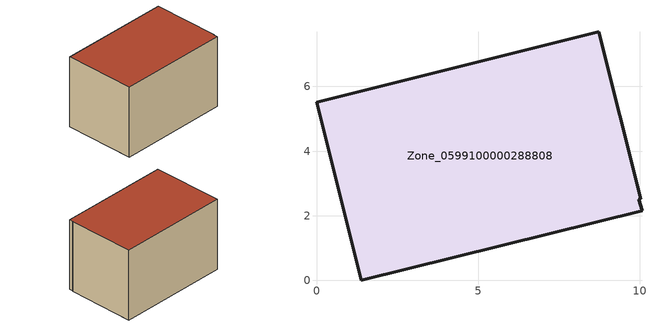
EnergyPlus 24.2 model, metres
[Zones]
Zone_0599100000288808
 floor ground (C_G): 0,5.52 8.73,7.7 10.02,2.53 9.97,2.51 10.06,2.16 1.39,0 z0
 wall outside (C_F): 8.73,7.7 0,5.52 1.39,0 10.06,2.16 9.97,2.51 10.02,2.53 8.73,7.7 z0:5.76
 roof outside (C_R): 10.06,2.16 9.97,2.51 10.02,2.53 8.73,7.7 0,5.52 1.39,0 z5.76
[BUILDING]
Pand.0599100000288808: North Axis=0; Terrain=City; Loads Convergence Tolerance Value=0.04; Temperature Convergence Tolerance Value=0.4; Solar Distribution=FullExterior; Maximum Number of Warmup Days=25; Minimum Number of Warmup Days=1
[Site:Location]
Rotterdam.The.Hague.AP_ZH_NLD Design_Conditions: Latitude=51.96; Longitude=4.45; Time Zone=1; Elevation=-4.5
[SITE:GROUNDTEMPERATURE:BUILDINGSURFACE]
18, 18, 18, 18, 18, 18, 18, 18, 18, 18, 18, 18
[MATERIAL] Thermal Absorptance=0.9; Solar Absorptance=0.7; Visible Absorptance=0.7
Name | Roughness | Thickness | Conductivity | Density | Specific Heat
G.TC.1975-1991 | MediumSmooth | 0.15 | 0.288461 | 540 | 1210
F.TC.1975-1991 | Rough | 0.3 | 0.230769 | 1920 | 840
R.TC.1975-1991 | MediumRough | 0.2 | 0.153846 | 1500 | 1000
[CONSTRUCTION]
C_G: G.TC.1975-1991
C_F: F.TC.1975-1991
C_R: R.TC.1975-1991
[ZONE]
Zone_0599100000288808: Type=1; Multiplier=1; Ceiling Height=Autocalculate; Volume=Autocalculate; Floor Area=autocalculate; Part of Total Floor Area=Yes
[ZONEINFILTRATION:DESIGNFLOWRATE]
Infil_Zone_0599100000288808: Zone or ZoneList or Space or SpaceList=Zone_0599100000288808; Schedule=AlwaysOn; Design Flow Rate Calculation Method=Flow/Area; Flow Rate per Floor Area=0.003; Constant Term Coefficient=1; Temperature Term Coefficient=0; Velocity Term Coefficient=0; Velocity Squared Term Coefficient=0
[HVACTEMPLATE:ZONE:IDEALLOADSAIRSYSTEM]
Zone_0599100000288808: Maximum Heating Supply Air Temperature=50; Minimum Cooling Supply Air Temperature=13; Maximum Heating Supply Air Humidity Ratio=0.0156; Minimum Cooling Supply Air Humidity Ratio=0.0077; Heating Limit=NoLimit; Cooling Limit=NoLimit; Dehumidification Control Type=ConstantSensibleHeatRatio; Cooling Sensible Heat Ratio=0.7; Dehumidification Setpoint=60; Humidification Control Type=None; Humidification Setpoint=30; Outdoor Air Method=None; Outdoor Air Flow Rate per Person=0.00944; Outdoor Air Flow Rate per Zone Floor Area=0; Outdoor Air Flow Rate per Zone=0; Demand Controlled Ventilation Type=None; Outdoor Air Economizer Type=NoEconomizer; Heat Recovery Type=None; Sensible Heat Recovery Effectiveness=0.7; Latent Heat Recovery Effectiveness=0.65
[ZONECONTROL:THERMOSTAT]
ThermostatControl_Zone_0599100000288808: Zone or ZoneList=Zone_0599100000288808; Control Type Schedule=DualSetpointControlType; Control 1=Thermostat_Zone_0599100000288808; Temperature Difference Between Cutout And Setpoint=0
[THERMOSTATSETPOINT:DUALSETPOINT]
Thermostat_Zone_0599100000288808: Heating Setpoint Temperature Schedule=HeatingSetpoint_Zone_0599100000288808; Cooling Setpoint Temperature Schedule=CoolingSetpoint_Zone_0599100000288808
[SCHEDULE:COMPACT]
HeatingSetpoint_Zone_0599100000288808: Through: 12/31, For: AllDays, Until: 24:00, 21
CoolingSetpoint_Zone_0599100000288808: Through: 12/31, For: AllDays, Until: 24:00, 24
DualSetpointControlType: Through: 12/31, For: AllDays, Until: 24:00, 4
AlwaysOn: Through: 12/31, For: AllDays, Until: 24:00, 1
